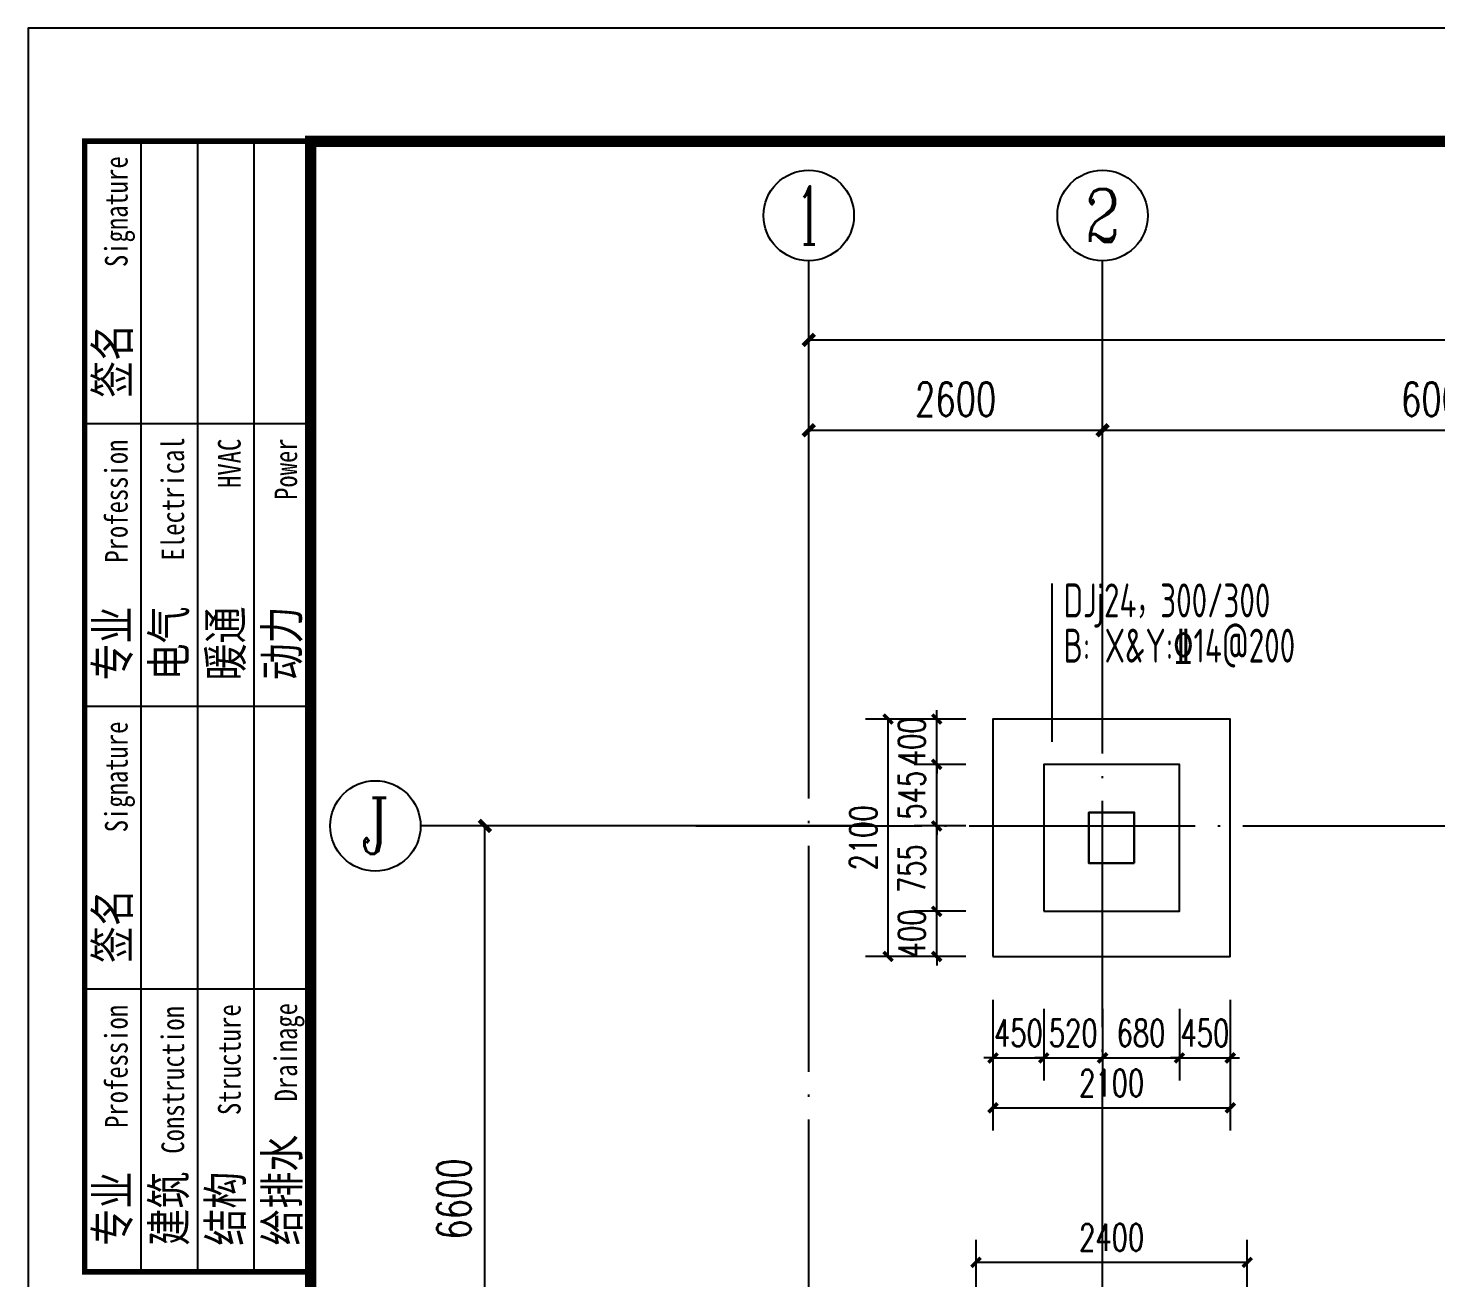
# Model space of a CAD drawing. Extents: x 1051052 to 1482120, y -981644 to -673261.
# Drawn here: x 1096817 to 1109273, y -839283 to -828229 of the extents above; entities that cross this region are included whole.
import ezdxf
from ezdxf.enums import TextEntityAlignment as Align

# ---------------------------------------------------------------- set-up
doc = ezdxf.new("R2010")
doc.units = 0
doc.header["$LTSCALE"] = 1000
doc.header["$MEASUREMENT"] = 0
doc.linetypes.add('DOTE', pattern=[2.42, 2, -0.2, 0.02, -0.2])
for name, color, linetype in [('AXIS', 3, 'Continuous'), ('AXIS_TEXT', 7, 'Continuous'), ('DOTE', 1, 'DOTE'), ('PUB_DIM', 3, 'Continuous'), ('TK', 142, 'Continuous'), ('填充', 8, 'Continuous')]:
    doc.layers.add(name, color=color, linetype=linetype)
for name, color, linetype, lineweight in [('BASE-DJ', 2, 'Continuous', 25), ('BASE-DJ-BH', 7, 'Continuous', 25), ('BASE-JZ', 7, 'Continuous', 25), ('COLU', 2, 'Continuous', 30)]:
    doc.layers.add(name, color=color, linetype=linetype, lineweight=lineweight)
doc.styles.add('_TCH_AXIS', font='COMPLEX', dxfattribs={"bigfont": 'GBCBIG'})
doc.styles.add('_TCH_DIM_T3', font='SIMPLEX', dxfattribs={"width": 0.705882, "bigfont": 'GBCBIG'})
doc.styles.add('COMPLEX', font='COMPLEX')
doc.styles.add('FromPkpm', font='Pkpmeng', dxfattribs={"width": 0.7, "bigfont": 'hztxt'})
doc.styles.add('HYZT1', font='', dxfattribs={"width": 0.8})
doc.styles.get('HYZT1').set_extended_font_data('SimSun')
doc.dimstyles.new('_TCH_ARCH&&100', dxfattribs={"dimtxt": 297.5, "dimasz": 100, "dimexe": 250, "dimexo": 300, "dimgap": 126.25, "dimtad": 1, "dimdec": 0, "dimzin": 0, "dimdsep": 46, "dimtxsty": '_TCH_DIM_T3', "dimblk": 'ARCHTICK', "dimcen": 0.09, "dimclrt": 7, "dimazin": 2, "dimtfac": 1, "dimtdec": 0, "dimtix": 1, "dimtmove": 2, "dimatfit": 3, "dimfxl": 0, "dimtolj": 1, "dimtzin": 0, "dimarcsym": 0})
doc.dimstyles.new('_TCH_ARCH&&80', dxfattribs={"dimtxt": 238, "dimasz": 80, "dimexe": 200, "dimexo": 240, "dimgap": 101, "dimtad": 1, "dimdec": 0, "dimzin": 0, "dimdsep": 46, "dimtxsty": '_TCH_DIM_T3', "dimblk": 'ARCHTICK', "dimcen": 0.09, "dimclrt": 7, "dimazin": 2, "dimtfac": 1, "dimtdec": 0, "dimtix": 1, "dimtmove": 2, "dimatfit": 3, "dimfxl": 0, "dimtolj": 1, "dimtzin": 0, "dimarcsym": 0})

# ---------------------------------------------------------------- blocks, each defined once
blk = doc.blocks.new('_ArchTick')
at = {"color": 0, "linetype": 'ByBlock', "const_width": 0.4}
blk.add_lwpolyline([(-0.5, -0.5), (0.5, 0.5)], dxfattribs=at)
blk = doc.blocks.new('*D490')
at = {"layer": 'AXIS', "color": 0, "lineweight": -2, "transparency": 16777216}
for p, q in [((1103724, -833286), (1103724, -831536)), ((1106324, -833286), (1106324, -831536)), ((1103724, -831786), (1106324, -831786))]:
    blk.add_line(p, q, dxfattribs=at)
at = {"layer": 'Defpoints', "color": 0, "transparency": 16777216}
for p in [(1106324, -831786), (1103724, -834286), (1106324, -834286)]:
    blk.add_point(p, dxfattribs=at)
at = {"layer": 'AXIS', "color": 0, "lineweight": -2, "transparency": 16777216, "xscale": 100, "yscale": 100, "zscale": 100, "rotation": 180}
blk.add_blockref('_ArchTick', (1103724, -831786), dxfattribs=at)
at = {"layer": 'AXIS', "color": 0, "lineweight": -2, "transparency": 16777216, "xscale": 100, "yscale": 100, "zscale": 100}
blk.add_blockref('_ArchTick', (1106324, -831786), dxfattribs=at)
at = {"layer": 'AXIS', "color": 7, "transparency": 16777216, "insert": (1105024, -831511), "char_height": 297.5, "attachment_point": 5, "style": '_TCH_DIM_T3'}
blk.add_mtext('\\A1;2600', dxfattribs=at)
blk = doc.blocks.new('*D491')
at = {"layer": 'AXIS', "color": 0, "lineweight": -2, "transparency": 16777216}
for p, q in [((1106324, -833286), (1106324, -831536)), ((1112324, -833286), (1112324, -831536)), ((1106324, -831786), (1112324, -831786))]:
    blk.add_line(p, q, dxfattribs=at)
at = {"layer": 'Defpoints', "color": 0, "transparency": 16777216}
for p in [(1112324, -831786), (1106324, -834286), (1112324, -834286)]:
    blk.add_point(p, dxfattribs=at)
at = {"layer": 'AXIS', "color": 0, "lineweight": -2, "transparency": 16777216, "xscale": 100, "yscale": 100, "zscale": 100, "rotation": 180}
blk.add_blockref('_ArchTick', (1106324, -831786), dxfattribs=at)
at = {"layer": 'AXIS', "color": 0, "lineweight": -2, "transparency": 16777216, "xscale": 100, "yscale": 100, "zscale": 100}
blk.add_blockref('_ArchTick', (1112324, -831786), dxfattribs=at)
at = {"layer": 'AXIS', "color": 7, "transparency": 16777216, "insert": (1109324, -831511), "char_height": 297.5, "attachment_point": 5, "style": '_TCH_DIM_T3'}
blk.add_mtext('\\A1;6000', dxfattribs=at)
blk = doc.blocks.new('*D498')
at = {"layer": 'AXIS', "color": 0, "lineweight": -2, "transparency": 16777216}
for p, q in [((1103724, -832486), (1103724, -830736)), ((1142624, -832486), (1142624, -830736)), ((1103724, -830986), (1142624, -830986))]:
    blk.add_line(p, q, dxfattribs=at)
at = {"layer": 'Defpoints', "color": 0, "transparency": 16777216}
for p in [(1142624, -830986), (1103724, -834286), (1142624, -834286)]:
    blk.add_point(p, dxfattribs=at)
at = {"layer": 'AXIS', "color": 0, "lineweight": -2, "transparency": 16777216, "xscale": 100, "yscale": 100, "zscale": 100, "rotation": 180}
blk.add_blockref('_ArchTick', (1103724, -830986), dxfattribs=at)
at = {"layer": 'AXIS', "color": 0, "lineweight": -2, "transparency": 16777216, "xscale": 100, "yscale": 100, "zscale": 100}
blk.add_blockref('_ArchTick', (1142624, -830986), dxfattribs=at)
at = {"layer": 'AXIS', "color": 7, "transparency": 16777216, "insert": (1123174, -830711), "char_height": 297.5, "attachment_point": 5, "style": '_TCH_DIM_T3'}
blk.add_mtext('\\A1;38900', dxfattribs=at)
blk = doc.blocks.new('_AXISO')
blk.add_circle((0, 0), 0.5)
at = {"layer": 'AXIS_TEXT', "style": 'COMPLEX', "width": 1.041667}
blk.add_attdef('A', text='', height=0.56, dxfattribs=at).set_placement((-0.25, -0.28), (0.25, -0.28), align=Align.FIT)
blk = doc.blocks.new('*D508')
at = {"layer": 'AXIS', "color": 0, "lineweight": -2, "transparency": 16777216}
for p, q in [((1101915, -835286), (1100609, -835286)), ((1100859, -841886), (1100859, -835286)), ((1102359, -841886), (1100609, -841886))]:
    blk.add_line(p, q, dxfattribs=at)
at = {"layer": 'Defpoints', "color": 0, "transparency": 16777216}
for p in [(1100859, -835286), (1102215, -835286), (1103359, -841886)]:
    blk.add_point(p, dxfattribs=at)
at = {"layer": 'AXIS', "color": 0, "lineweight": -2, "transparency": 16777216, "xscale": 100, "yscale": 100, "zscale": 100}
for p, rotation in [((1100859, -835286), 90), ((1100859, -841886), 270)]:
    blk.add_blockref('_ArchTick', p, dxfattribs=dict(at, rotation=rotation))
at = {"layer": 'AXIS', "color": 7, "transparency": 16777216, "insert": (1100584, -838586), "char_height": 297.5, "attachment_point": 5, "rotation": 90, "style": '_TCH_DIM_T3'}
blk.add_mtext('\\A1;6600', dxfattribs=at)
blk = doc.blocks.new('A$C71AA4010')
at = {"layer": 'TK'}
for p, q in [((500, -11000), (500, -1000)), ((2500, -1000), (500, -1000)), ((1000, -11000), (1000, -1000)), ((1500, -11000), (1500, -1000)), ((2000, -11000), (2000, -1000)), ((2500, -3500), (500, -3500)), ((2500, -3500), (500, -3500)), ((2500, -6000), (500, -6000)), ((2500, -8500), (500, -8500)), ((2500, -11000), (500, -11000))]:
    blk.add_line(p, q, dxfattribs=at)
at = {"layer": 'TK', "const_width": 50}
blk.add_lwpolyline([(500, -1000), (2500, -1000), (2500, -11000), (500, -11000)], close=True, dxfattribs=at)
blk.add_lwpolyline([(2500, -4000), (2500, -11000)], dxfattribs=at)
at = {"layer": 'TK', "style": 'HYZT1', "width": 0.8}
for s, height, p in [('Signature', 200, (880, -2113)), ('签名', 300, (895, -3270)), ('Profession', 200, (880, -4728)), ('Electrical', 200, (1380, -4708)), ('HVAC', 200, (1880, -4067)), ('Power', 200, (2380, -4173)), ('专业', 300, (895, -5770)), ('电气', 300, (1395, -5770)), ('暖通', 300, (1895, -5770)), ('动力', 300, (2395, -5770)), ('Signature', 200, (880, -7113)), ('签名', 300, (895, -8270)), ('Profession', 200, (880, -9728)), ('Construction', 200, (1380, -9956)), ('Structure', 200, (1880, -9614)), ('Drainage', 200, (2380, -9494)), ('给排水', 300, (2395, -10770)), ('专业', 300, (895, -10770)), ('建筑', 300, (1395, -10770)), ('结构', 300, (1895, -10770))]:
    blk.add_text(s, height=height, rotation=90, dxfattribs=at).set_placement(p)
blk = doc.blocks.new('A2K')
at = {"layer": 'TK'}
blk.add_lwpolyline([(0, 0), (59400, 0), (59400, 42000), (0, 42000)], close=True, dxfattribs=at)
at = {"layer": 'TK', "const_width": 100}
blk.add_lwpolyline([(2500, 1000), (58400, 1000), (58400, 41000), (2500, 41000)], close=True, dxfattribs=at)
blk.add_blockref('A$C71AA4010', (0, 42000))
blk = doc.blocks.new('*D1252')
at = {"layer": 'Defpoints', "color": 0, "transparency": 16777216}
for p in [(1107604, -839146), (1105204, -840581), (1107604, -840581)]:
    blk.add_point(p, dxfattribs=at)
at = {"layer": 'PUB_DIM', "color": 0, "lineweight": -2, "transparency": 16777216}
for p, q in [((1105204, -840341), (1105204, -838946)), ((1107604, -840341), (1107604, -838946)), ((1105204, -839146), (1107604, -839146))]:
    blk.add_line(p, q, dxfattribs=at)
at = {"layer": 'PUB_DIM', "color": 0, "lineweight": -2, "transparency": 16777216, "xscale": 80, "yscale": 80, "zscale": 80, "rotation": 180}
blk.add_blockref('_ArchTick', (1105204, -839146), dxfattribs=at)
at = {"layer": 'PUB_DIM', "color": 0, "lineweight": -2, "transparency": 16777216, "xscale": 80, "yscale": 80, "zscale": 80}
blk.add_blockref('_ArchTick', (1107604, -839146), dxfattribs=at)
at = {"layer": 'PUB_DIM', "color": 7, "transparency": 16777216, "insert": (1106404, -838926), "char_height": 238, "attachment_point": 5, "style": '_TCH_DIM_T3'}
blk.add_mtext('\\A1;2400', dxfattribs=at)
blk = doc.blocks.new('*D1327')
at = {"layer": 'Defpoints', "color": 0, "transparency": 16777216}
for p in [(1105354, -836665), (1105804, -836665), (1105804, -837338)]:
    blk.add_point(p, dxfattribs=at)
at = {"layer": 'PUB_DIM', "color": 0, "lineweight": -2, "transparency": 16777216}
for p, q in [((1105354, -836905), (1105354, -837538)), ((1105804, -836905), (1105804, -837538)), ((1105354, -837338), (1105274, -837338)), ((1105354, -837338), (1105804, -837338)), ((1105804, -837338), (1105884, -837338))]:
    blk.add_line(p, q, dxfattribs=at)
at = {"layer": 'PUB_DIM', "color": 0, "lineweight": -2, "transparency": 16777216, "xscale": 80, "yscale": 80, "zscale": 80}
blk.add_blockref('_ArchTick', (1105354, -837338), dxfattribs=at)
at = {"layer": 'PUB_DIM', "color": 0, "lineweight": -2, "transparency": 16777216, "xscale": 80, "yscale": 80, "zscale": 80, "rotation": 180}
blk.add_blockref('_ArchTick', (1105804, -837338), dxfattribs=at)
at = {"layer": 'PUB_DIM', "color": 7, "transparency": 16777216, "insert": (1105579, -837118), "char_height": 238, "attachment_point": 5, "style": '_TCH_DIM_T3'}
blk.add_mtext('\\A1;450', dxfattribs=at)
blk = doc.blocks.new('*D1328')
at = {"layer": 'Defpoints', "color": 0, "transparency": 16777216}
for p in [(1105804, -836665), (1106324, -836665), (1106324, -837338)]:
    blk.add_point(p, dxfattribs=at)
at = {"layer": 'PUB_DIM', "color": 0, "lineweight": -2, "transparency": 16777216}
for p, q in [((1105804, -836905), (1105804, -837538)), ((1106324, -836905), (1106324, -837538)), ((1105804, -837338), (1105724, -837338)), ((1105804, -837338), (1106324, -837338)), ((1106324, -837338), (1106404, -837338))]:
    blk.add_line(p, q, dxfattribs=at)
at = {"layer": 'PUB_DIM', "color": 0, "lineweight": -2, "transparency": 16777216, "xscale": 80, "yscale": 80, "zscale": 80}
blk.add_blockref('_ArchTick', (1105804, -837338), dxfattribs=at)
at = {"layer": 'PUB_DIM', "color": 0, "lineweight": -2, "transparency": 16777216, "xscale": 80, "yscale": 80, "zscale": 80, "rotation": 180}
blk.add_blockref('_ArchTick', (1106324, -837338), dxfattribs=at)
at = {"layer": 'PUB_DIM', "color": 7, "transparency": 16777216, "insert": (1106064, -837118), "char_height": 238, "attachment_point": 5, "style": '_TCH_DIM_T3'}
blk.add_mtext('\\A1;520', dxfattribs=at)
blk = doc.blocks.new('*D1329')
at = {"layer": 'Defpoints', "color": 0, "transparency": 16777216}
for p in [(1106324, -836665), (1107004, -836665), (1107004, -837338)]:
    blk.add_point(p, dxfattribs=at)
at = {"layer": 'PUB_DIM', "color": 0, "lineweight": -2, "transparency": 16777216}
for p, q in [((1106324, -836905), (1106324, -837538)), ((1107004, -836905), (1107004, -837538)), ((1106324, -837338), (1107004, -837338))]:
    blk.add_line(p, q, dxfattribs=at)
at = {"layer": 'PUB_DIM', "color": 0, "lineweight": -2, "transparency": 16777216, "xscale": 80, "yscale": 80, "zscale": 80, "rotation": 180}
blk.add_blockref('_ArchTick', (1106324, -837338), dxfattribs=at)
at = {"layer": 'PUB_DIM', "color": 0, "lineweight": -2, "transparency": 16777216, "xscale": 80, "yscale": 80, "zscale": 80}
blk.add_blockref('_ArchTick', (1107004, -837338), dxfattribs=at)
at = {"layer": 'PUB_DIM', "color": 7, "transparency": 16777216, "insert": (1106664, -837118), "char_height": 238, "attachment_point": 5, "style": '_TCH_DIM_T3'}
blk.add_mtext('\\A1;680', dxfattribs=at)
blk = doc.blocks.new('*D1330')
at = {"layer": 'Defpoints', "color": 0, "transparency": 16777216}
for p in [(1107004, -836665), (1107454, -836665), (1107454, -837338)]:
    blk.add_point(p, dxfattribs=at)
at = {"layer": 'PUB_DIM', "color": 0, "lineweight": -2, "transparency": 16777216}
for p, q in [((1107004, -836905), (1107004, -837538)), ((1107454, -836905), (1107454, -837538)), ((1107004, -837338), (1106924, -837338)), ((1107004, -837338), (1107454, -837338)), ((1107454, -837338), (1107534, -837338))]:
    blk.add_line(p, q, dxfattribs=at)
at = {"layer": 'PUB_DIM', "color": 0, "lineweight": -2, "transparency": 16777216, "xscale": 80, "yscale": 80, "zscale": 80}
blk.add_blockref('_ArchTick', (1107004, -837338), dxfattribs=at)
at = {"layer": 'PUB_DIM', "color": 0, "lineweight": -2, "transparency": 16777216, "xscale": 80, "yscale": 80, "zscale": 80, "rotation": 180}
blk.add_blockref('_ArchTick', (1107454, -837338), dxfattribs=at)
at = {"layer": 'PUB_DIM', "color": 7, "transparency": 16777216, "insert": (1107229, -837118), "char_height": 238, "attachment_point": 5, "style": '_TCH_DIM_T3'}
blk.add_mtext('\\A1;450', dxfattribs=at)
blk = doc.blocks.new('*D1331')
at = {"layer": 'Defpoints', "color": 0, "transparency": 16777216}
for p in [(1105354, -836584), (1107454, -836584), (1107454, -837780)]:
    blk.add_point(p, dxfattribs=at)
at = {"layer": 'PUB_DIM', "color": 0, "lineweight": -2, "transparency": 16777216}
for p, q in [((1105354, -836824), (1105354, -837980)), ((1107454, -836824), (1107454, -837980)), ((1105354, -837780), (1107454, -837780))]:
    blk.add_line(p, q, dxfattribs=at)
at = {"layer": 'PUB_DIM', "color": 0, "lineweight": -2, "transparency": 16777216, "xscale": 80, "yscale": 80, "zscale": 80, "rotation": 180}
blk.add_blockref('_ArchTick', (1105354, -837780), dxfattribs=at)
at = {"layer": 'PUB_DIM', "color": 0, "lineweight": -2, "transparency": 16777216, "xscale": 80, "yscale": 80, "zscale": 80}
blk.add_blockref('_ArchTick', (1107454, -837780), dxfattribs=at)
at = {"layer": 'PUB_DIM', "color": 7, "transparency": 16777216, "insert": (1106404, -837560), "char_height": 238, "attachment_point": 5, "style": '_TCH_DIM_T3'}
blk.add_mtext('\\A1;2100', dxfattribs=at)
blk = doc.blocks.new('*D1332')
at = {"layer": 'Defpoints', "color": 0, "transparency": 16777216}
for p in [(1104856, -836041), (1105354, -836041), (1105354, -836441)]:
    blk.add_point(p, dxfattribs=at)
at = {"layer": 'PUB_DIM', "color": 0, "lineweight": -2, "transparency": 16777216}
for p, q in [((1105114, -836041), (1104656, -836041)), ((1104856, -836041), (1104856, -835961)), ((1104856, -836441), (1104856, -836041)), ((1105114, -836441), (1104656, -836441)), ((1104856, -836441), (1104856, -836521))]:
    blk.add_line(p, q, dxfattribs=at)
at = {"layer": 'PUB_DIM', "color": 0, "lineweight": -2, "transparency": 16777216, "xscale": 80, "yscale": 80, "zscale": 80}
for p, rotation in [((1104856, -836041), 270), ((1104856, -836441), 90)]:
    blk.add_blockref('_ArchTick', p, dxfattribs=dict(at, rotation=rotation))
at = {"layer": 'PUB_DIM', "color": 7, "transparency": 16777216, "insert": (1104636, -836241), "char_height": 238, "attachment_point": 5, "rotation": 90, "style": '_TCH_DIM_T3'}
blk.add_mtext('\\A1;400', dxfattribs=at)
blk = doc.blocks.new('*D1333')
at = {"layer": 'Defpoints', "color": 0, "transparency": 16777216}
for p in [(1104856, -835286), (1105354, -835286), (1105354, -836041)]:
    blk.add_point(p, dxfattribs=at)
at = {"layer": 'PUB_DIM', "color": 0, "lineweight": -2, "transparency": 16777216}
for p, q in [((1105114, -835286), (1104656, -835286)), ((1104856, -836041), (1104856, -835286)), ((1105114, -836041), (1104656, -836041))]:
    blk.add_line(p, q, dxfattribs=at)
at = {"layer": 'PUB_DIM', "color": 0, "lineweight": -2, "transparency": 16777216, "xscale": 80, "yscale": 80, "zscale": 80}
for p, rotation in [((1104856, -835286), 90), ((1104856, -836041), 270)]:
    blk.add_blockref('_ArchTick', p, dxfattribs=dict(at, rotation=rotation))
at = {"layer": 'PUB_DIM', "color": 7, "transparency": 16777216, "insert": (1104636, -835664), "char_height": 238, "attachment_point": 5, "rotation": 90, "style": '_TCH_DIM_T3'}
blk.add_mtext('\\A1;755', dxfattribs=at)
blk = doc.blocks.new('*D1334')
at = {"layer": 'Defpoints', "color": 0, "transparency": 16777216}
for p in [(1104856, -834741), (1105354, -834741), (1105354, -835286)]:
    blk.add_point(p, dxfattribs=at)
at = {"layer": 'PUB_DIM', "color": 0, "lineweight": -2, "transparency": 16777216}
for p, q in [((1104856, -834741), (1104856, -834661)), ((1105114, -834741), (1104656, -834741)), ((1104856, -835286), (1104856, -834741)), ((1105114, -835286), (1104656, -835286)), ((1104856, -835286), (1104856, -835366))]:
    blk.add_line(p, q, dxfattribs=at)
at = {"layer": 'PUB_DIM', "color": 0, "lineweight": -2, "transparency": 16777216, "xscale": 80, "yscale": 80, "zscale": 80}
for p, rotation in [((1104856, -834741), 270), ((1104856, -835286), 90)]:
    blk.add_blockref('_ArchTick', p, dxfattribs=dict(at, rotation=rotation))
at = {"layer": 'PUB_DIM', "color": 7, "transparency": 16777216, "insert": (1104636, -835014), "char_height": 238, "attachment_point": 5, "rotation": 90, "style": '_TCH_DIM_T3'}
blk.add_mtext('\\A1;545', dxfattribs=at)
blk = doc.blocks.new('*D1335')
at = {"layer": 'Defpoints', "color": 0, "transparency": 16777216}
for p in [(1104856, -834341), (1105354, -834341), (1105354, -834741)]:
    blk.add_point(p, dxfattribs=at)
at = {"layer": 'PUB_DIM', "color": 0, "lineweight": -2, "transparency": 16777216}
for p, q in [((1104856, -834341), (1104856, -834261)), ((1105114, -834341), (1104656, -834341)), ((1104856, -834741), (1104856, -834341)), ((1105114, -834741), (1104656, -834741)), ((1104856, -834741), (1104856, -834821))]:
    blk.add_line(p, q, dxfattribs=at)
at = {"layer": 'PUB_DIM', "color": 0, "lineweight": -2, "transparency": 16777216, "xscale": 80, "yscale": 80, "zscale": 80}
for p, rotation in [((1104856, -834341), 270), ((1104856, -834741), 90)]:
    blk.add_blockref('_ArchTick', p, dxfattribs=dict(at, rotation=rotation))
at = {"layer": 'PUB_DIM', "color": 7, "transparency": 16777216, "insert": (1104636, -834541), "char_height": 238, "attachment_point": 5, "rotation": 90, "style": '_TCH_DIM_T3'}
blk.add_mtext('\\A1;400', dxfattribs=at)
blk = doc.blocks.new('*D1336')
at = {"layer": 'Defpoints', "color": 0, "transparency": 16777216}
for p in [(1104426, -834341), (1105354, -834341), (1105354, -836441)]:
    blk.add_point(p, dxfattribs=at)
at = {"layer": 'PUB_DIM', "color": 0, "lineweight": -2, "transparency": 16777216}
for p, q in [((1105114, -834341), (1104226, -834341)), ((1104426, -836441), (1104426, -834341)), ((1105114, -836441), (1104226, -836441))]:
    blk.add_line(p, q, dxfattribs=at)
at = {"layer": 'PUB_DIM', "color": 0, "lineweight": -2, "transparency": 16777216, "xscale": 80, "yscale": 80, "zscale": 80}
for p, rotation in [((1104426, -834341), 90), ((1104426, -836441), 270)]:
    blk.add_blockref('_ArchTick', p, dxfattribs=dict(at, rotation=rotation))
at = {"layer": 'PUB_DIM', "color": 7, "transparency": 16777216, "insert": (1104206, -835391), "char_height": 238, "attachment_point": 5, "rotation": 90, "style": '_TCH_DIM_T3'}
blk.add_mtext('\\A1;2100', dxfattribs=at)

msp = doc.modelspace()

# ---------------------------------------------------------------- linework, layer by layer
at = {"layer": 'AXIS'}
for p, q in [((1103723.728, -834286.083), (1103723.728, -830286.083)), ((1106323.728, -834286.083), (1106323.728, -830286.083)), ((1104289.175, -835286.083), (1100289.175, -835286.083))]:
    msp.add_line(p, q, dxfattribs=at)
at = {"layer": 'BASE-DJ', "linetype": 'Continuous'}
for points in [[(1105353.728, -836441.083), (1107453.728, -836441.083), (1107453.728, -834341.083), (1105353.728, -834341.083)], [(1105803.728, -836041.083), (1107003.728, -836041.083), (1107003.728, -834741.083), (1105803.728, -834741.083)]]:
    msp.add_lwpolyline(points, close=True, dxfattribs=at)
at = {"layer": 'BASE-JZ'}
msp.add_lwpolyline([(1105878.728, -834541.083), (1105878.728, -833141.083)], dxfattribs=at)
at = {"layer": 'COLU', "linetype": 'Continuous'}
msp.add_lwpolyline([(1106603.728, -835616.083), (1106603.728, -835166.083), (1106203.728, -835166.083), (1106203.728, -835616.083)], close=True, dxfattribs=at)
at = {"layer": 'DOTE'}
for p, q in [((1103723.728, -861662.083), (1103723.728, -834262.083)), ((1106323.728, -846744.595), (1106323.728, -834286.083)), ((1102723.728, -835286.083), (1143623.728, -835286.083))]:
    msp.add_line(p, q, dxfattribs=at)

# ---------------------------------------------------------------- block references
at = {"layer": 'AXIS'}
ref = msp.add_blockref('_AXISO', (1103723.728, -829886.083), dxfattribs=dict(at, xscale=800, yscale=800, zscale=800))
ref.add_attrib('A', '1', dxfattribs={"layer": 'AXIS_TEXT', "height": 514.721, "style": '_TCH_AXIS'}).set_placement((1103613.431, -830143.443), (1103834.025, -830143.443), align=Align.FIT)
ref = msp.add_blockref('_AXISO', (1106323.728, -829886.083), dxfattribs=dict(at, xscale=800, yscale=800, zscale=800))
ref.add_attrib('A', '2', dxfattribs={"layer": 'AXIS_TEXT', "height": 465.948, "style": '_TCH_AXIS'}).set_placement((1106168.412, -830119.057), (1106479.044, -830119.057), align=Align.FIT)
ref = msp.add_blockref('_AXISO', (1099889.175, -835286.083), dxfattribs=dict(at, xscale=800, yscale=800, zscale=800))
ref.add_attrib('A', 'J', dxfattribs={"layer": 'AXIS_TEXT', "height": 496.066, "style": '_TCH_AXIS'}).set_placement((1099759.253, -835534.116), (1100019.096, -835534.116), align=Align.FIT)
at = {"layer": '填充'}
msp.add_blockref('A2K', (1096816.779, -870229.077), dxfattribs=at)

# ---------------------------------------------------------------- texts
at = {"layer": 'BASE-DJ-BH', "style": 'FromPkpm', "width": 0.7}
msp.add_text('DJj24，300/300', height=300, dxfattribs=at).set_placement((1105978.728, -833141.083), align=Align.TOP_LEFT)
at = {"layer": 'BASE-JZ', "style": 'FromPkpm', "width": 0.7}
msp.add_text('B: X&Y:%%13214@200', height=300, dxfattribs=at).set_placement((1105978.728, -833541.083), align=Align.TOP_LEFT)

# ---------------------------------------------------------------- dimensions: what is measured, and where the dimension line sits
at = {"layer": 'AXIS'}
for p1, p2, distance, picture, middle in [((1103723.728, -834286.083), (1142623.728, -834286.083), 3300, '*D498', (1123173.728, -830711.083)), ((1103723.728, -834286.083), (1106323.728, -834286.083), 2500, '*D490', (1105023.728, -831511.083)), ((1106323.728, -834286.083), (1112323.728, -834286.083), 2500, '*D491', (1109323.728, -831511.083))]:
    dim = msp.add_aligned_dim(p1=p1, p2=p2, distance=distance, dimstyle='_TCH_ARCH&&100', dxfattribs=at)
    dim.commit()
    dim.dimension.update_dxf_attribs({"geometry": picture, "text_midpoint": middle})
dim = msp.add_linear_dim(base=(1100859.219, -835286.083), p1=(1103359.219, -841886.083), p2=(1102214.629, -835286.083), angle=270, dimstyle='_TCH_ARCH&&100', dxfattribs=at)
dim.commit()
dim.dimension.update_dxf_attribs({"geometry": '*D508', "text_midpoint": (1100584.219, -838586.083)})
at = {"layer": 'PUB_DIM'}
for p1, p2, distance, picture, middle in [((1105353.728, -836441.083), (1105353.728, -834341.083), 927.691, '*D1336', (1104206.037, -835391.083)), ((1105353.728, -834741.083), (1105353.728, -834341.083), 497.284, '*D1335', (1104636.444, -834541.083)), ((1105353.728, -835286.083), (1105353.728, -834741.083), 497.284, '*D1334', (1104636.444, -835013.583)), ((1105353.728, -836041.083), (1105353.728, -835286.083), 497.284, '*D1333', (1104636.444, -835663.583)), ((1105353.728, -836441.083), (1105353.728, -836041.083), 497.284, '*D1332', (1104636.444, -836241.083)), ((1105353.728, -836664.656), (1105803.728, -836664.656), -673.545, '*D1327', (1105578.728, -837118.201)), ((1105353.728, -836583.506), (1107453.728, -836583.506), -1196.962, '*D1331', (1106403.728, -837560.468)), ((1105803.728, -836664.656), (1106323.728, -836664.656), -673.545, '*D1328', (1106063.728, -837118.201)), ((1106323.728, -836664.656), (1107003.728, -836664.656), -673.545, '*D1329', (1106663.728, -837118.201)), ((1107003.728, -836664.656), (1107453.728, -836664.656), -673.545, '*D1330', (1107228.728, -837118.201)), ((1105203.728, -840581.083), (1107603.728, -840581.083), 1435.19, '*D1252', (1106403.728, -838925.893))]:
    dim = msp.add_aligned_dim(p1=p1, p2=p2, distance=distance, dimstyle='_TCH_ARCH&&80', dxfattribs=at)
    dim.commit()
    dim.dimension.update_dxf_attribs({"geometry": picture, "text_midpoint": middle})

doc.saveas('drawing.dxf')
